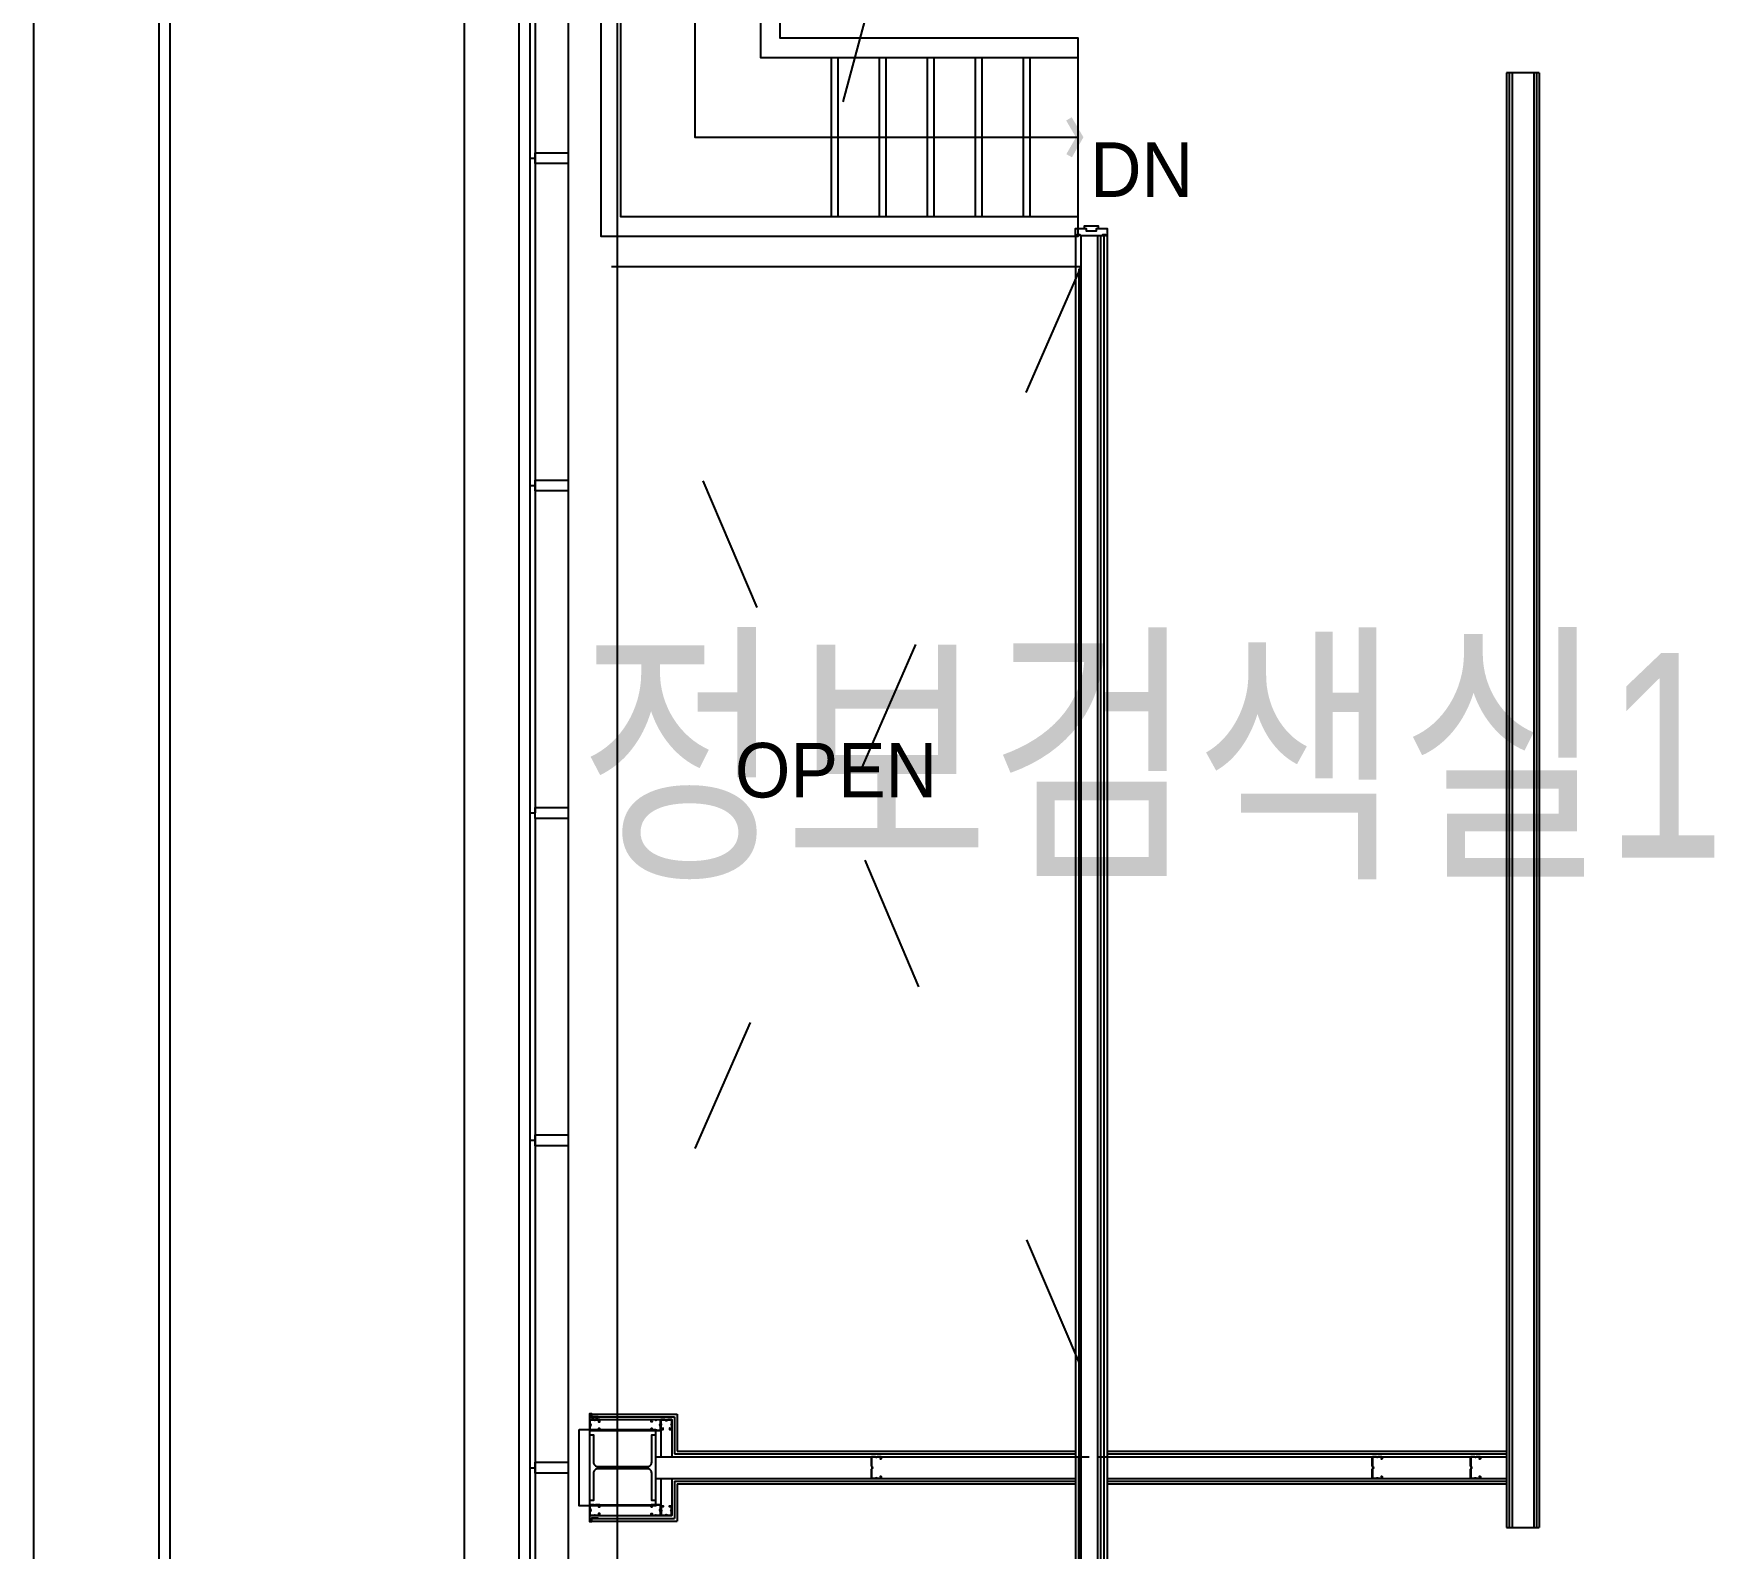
# Model space of a CAD drawing. Header units: metres. Extents: x 630750 to 860239, y 578133 to 726633.
# Drawn here: x 678930 to 686632, y 648240 to 655180 of the extents above; entities that cross this region are included whole.
import ezdxf
from ezdxf.enums import TextEntityAlignment as Align

# ---------------------------------------------------------------- set-up
doc = ezdxf.new("R2010")
doc.units = ezdxf.units.M
doc.header["$LTSCALE"] = 300
for name, pattern in [('HID1', [0.375, 0.25, -0.125]), ('HIDDEN', [2, 1, -1]), ('HIDDEN-1', [1.4, 0.35, -0.7, 0.35]), ('업무시설_xr-base$0$CONTINOUS', [0])]:
    doc.linetypes.add(name, pattern=pattern)
for name, color, linetype in [('A-CEN-1', 1, 'Continuous'), ('A-CON', 2, 'Continuous'), ('A-HAT-253', 253, 'Continuous'), ('A-TXT-S', 3, 'Continuous'), ('A-WAL-DW', 7, 'Continuous'), ('A-WIN', 4, 'Continuous'), ('A-WIN-GLASS', 4, 'Continuous'), ('KUK-DOOR-FRAME', 4, 'Continuous'), ('KUK-DRYWALL', 4, 'Continuous'), ('KUK-F-LEVEL', 4, 'Continuous'), ('KUK-FUR-FIX', 6, 'Continuous'), ("KUK-st'l pipe", 230, 'Continuous'), ('KUK-WALL-DRYWALL', 4, 'Continuous'), ('KUK-석고보드', 201, 'Continuous'), ('STEL', 3, 'Continuous')]:
    doc.layers.add(name, color=color, linetype=linetype)
doc.styles.add('돋움', font='')
doc.styles.get('돋움').set_extended_font_data('Dotum')

# ---------------------------------------------------------------- blocks, each defined once
blk = doc.blocks.new('A$C742B7414')
at = {"layer": 'KUK-F-LEVEL'}
blk.add_hatch(color=5, dxfattribs=at).paths.add_polyline_path([(2157.8, 13755.6), (2132, 13770.2), (2176.1, 13847.4), (2131.2, 13924.2), (2156.8, 13939.1), (2210.3, 13847.6)])
at = {"layer": 'KUK-F-LEVEL', "color": 6, "linetype": '업무시설_xr-base$0$CONTINOUS', "ltscale": 1000}
for p, q in [((1054.6, 14212.4), (1054.6, 13482.4)), ((1274.6, 14212.4), (1274.6, 13482.4)), ((1494.6, 14212.4), (1494.6, 13482.4)), ((1714.6, 14212.4), (1714.6, 13482.4)), ((1934.6, 14212.4), (1934.6, 13482.4)), ((2184.6, 14212.4), (2184.6, 13482.4))]:
    blk.add_line(p, q, dxfattribs=at)
at = {"layer": 'KUK-F-LEVEL', "color": 8, "linetype": 'HIDDEN', "ltscale": 300}
for p, q in [((1084.6, 14212.4), (1084.6, 13482.4)), ((1304.6, 14212.4), (1304.6, 13482.4)), ((1524.6, 14212.4), (1524.6, 13482.4)), ((1744.6, 14212.4), (1744.6, 13482.4)), ((1964.6, 14212.4), (1964.6, 13482.4))]:
    blk.add_line(p, q, dxfattribs=at)
at = {"layer": 'KUK-F-LEVEL', "color": 1, "elevation": 0.8}
blk.add_lwpolyline([(1596.3, 15778.9), (1367.1, 14979.5), (1524.1, 14916.5), (1176.4, 14916.5), (1333.4, 14853.5), (1107.2, 14009.2)], dxfattribs=at)
at = {"layer": 'KUK-F-LEVEL', "color": 6, "linetype": '업무시설_xr-base$0$CONTINOUS', "ltscale": 1000}
for points in [[(2184.6, 13482.4), (2184.6, 13392.4), (0, 13392.4), (0, 15342.1), (1471.1, 15342.2)], [(2184.6, 13482.4), (90, 13482.4), (90, 15252.1), (1445.3, 15252.2)], [(1244.6, 14522.3), (730, 14522.3), (730, 14212.4), (2184.6, 14212.4)], [(1220.5, 14432.3), (820, 14432.3), (820, 14302.4), (2184.6, 14302.4), (2184.6, 14212.4)]]:
    blk.add_lwpolyline(points, dxfattribs=at)
at = {"layer": 'KUK-F-LEVEL', "color": 5}
blk.add_lwpolyline([(1249.2, 14887.3), (430, 14887.3), (430, 13847.4), (2184.6, 13847.4)], dxfattribs=at)

msp = doc.modelspace()

# ---------------------------------------------------------------- linework, layer by layer
at = {"layer": 'A-CEN-1', "linetype": 'Continuous'}
for p, q in [((679504.4, 706258.8), (679504.4, 627125.8)), ((681604.4, 706258.8), (681604.4, 627125.8))]:
    msp.add_line(p, q, dxfattribs=at)
at = {"layer": 'A-CON', "elevation": 0}
msp.add_lwpolyline([(681429.4, 648785.2), (681779.4, 648785.2), (681779.4, 648435.2), (681429.4, 648435.2)], close=True, dxfattribs=at)
at = {"layer": 'A-HAT-253'}
for p, q in [((680904.4, 628164), (680904.4, 659660.2)), ((681154.4, 659410.2), (681154.4, 628349.4))]:
    msp.add_line(p, q, dxfattribs=at)
at = {"layer": 'A-WAL-DW', "color": 251, "linetype": 'HID1'}
msp.add_line((681779.4, 648660.2, 0), (684629.4, 648660.2, 0), dxfattribs=at)
at = {"layer": 'A-WIN', "color": 9}
for p, q in [((681380.3, 656109.9), (681380.3, 648634.9)), ((681380.3, 648584.9), (681380.3, 641134.9))]:
    msp.add_line(p, q, dxfattribs=at)
at = {"layer": 'A-WIN', "color": 7}
for points in [[(681204.3, 654609.9), (681228.3, 654609.9), (681228.3, 654634.9), (681380.3, 654634.9), (681380.3, 654584.9), (681228.3, 654584.9), (681228.3, 654609.9)], [(681204.3, 653109.9), (681228.3, 653109.9), (681228.3, 653134.9), (681380.3, 653134.9), (681380.3, 653084.9), (681228.3, 653084.9), (681228.3, 653109.9)], [(681204.3, 651609.9), (681228.3, 651609.9), (681228.3, 651634.9), (681380.3, 651634.9), (681380.3, 651584.9), (681228.3, 651584.9), (681228.3, 651609.9)], [(681204.3, 650109.9), (681228.3, 650109.9), (681228.3, 650134.9), (681380.3, 650134.9), (681380.3, 650084.9), (681228.3, 650084.9), (681228.3, 650109.9)], [(681204.3, 648609.9), (681228.3, 648609.9), (681228.3, 648634.9), (681380.3, 648634.9), (681380.3, 648584.9), (681228.3, 648584.9), (681228.3, 648609.9)]]:
    msp.add_lwpolyline(points, dxfattribs=at)
at = {"layer": 'A-WIN-GLASS', "color": 5}
for p, q in [((678930.4, 665494.7), (678930.4, 626700.1)), ((678930.4, 665494.7), (678930.4, 626700.1)), ((679554.4, 664653.3), (679554.4, 627162.9)), ((679554.4, 664653.3), (679554.4, 627162.9))]:
    msp.add_line(p, q, dxfattribs=at)
at = {"layer": 'A-WIN-GLASS'}
for p, q in [((681204.3, 656109.9), (681204.3, 651609.9)), ((681228.3, 656109.9), (681228.3, 651609.9)), ((681204.3, 651609.9), (681204.3, 642609.9)), ((681228.3, 651584.9), (681228.3, 647084.9))]:
    msp.add_line(p, q, dxfattribs=at)
at = {"layer": 'KUK-DOOR-FRAME', "extrusion": (-1.80681e-09, -2.22405e-18, 1), "elevation": 0}
msp.add_lwpolyline([(683755.4, 654275.5), (683755.4, 654285.5), (683745.4, 654285.5), (683745.4, 654300.5), (683808.4, 654300.5), (683808.4, 654285.5), (683798.4, 654285.5), (683798.4, 654275.5), (683755.4, 654275.5)], dxfattribs=at)
at = {"layer": 'KUK-DOOR-FRAME', "elevation": 0}
msp.add_lwpolyline([(683702.4, 654285.5), (683702.4, 654285.5), (683702.4, 654285.5), (683702.4, 654285.5), (683702.4, 654285.5), (683702.4, 654261.5), (683702.4, 654255.5), (683705.9, 654255.5), (683712.4, 654255.5), (683712.4, 654260.5), (683724.9, 654260.5), (683724.9, 654255.5), (683828.9, 654255.5), (683828.9, 654260.5), (683841.4, 654260.5), (683841.4, 654255.5), (683851.4, 654255.5), (683851.4, 654261.5), (683851.4, 654261.5), (683851.4, 654285.5), (683798.4, 654285.5), (683798.4, 654275.5), (683755.4, 654275.5), (683755.4, 654285.5), (683702.4, 654285.5)], dxfattribs=at)
at = {"layer": 'KUK-DRYWALL', "color": 8, "elevation": 0}
for points in [[(681523.3, 648820.2), (681524.3, 648820.2), (681524.3, 648830.2), (681504.3, 648830.2, -1), (681499.3, 648830.2), (681479.3, 648830.2), (681479.3, 648811.7, -0.589997), (681479.3, 648798.7), (681479.3, 648780.2), (681499.3, 648780.2, -1), (681504.3, 648780.2), (681524.3, 648780.2), (681524.3, 648790.2), (681519.3, 648790.2), (681519.3, 648789.2), (681523.3, 648789.2), (681523.3, 648781.2), (681505.2, 648781.2, 0.745356), (681498.5, 648781.2), (681480.3, 648781.2), (681480.3, 648798.2, 0.542783), (681480.3, 648812.3), (681480.3, 648829.2), (681498.5, 648829.2, 0.745356), (681505.2, 648829.2), (681523.3, 648829.2), (681523.3, 648821.2), (681519.3, 648821.2), (681519.3, 648820.2), (681524.3, 648820.2)], [(681760.3, 648820.2), (681759.3, 648820.2), (681759.3, 648830.2), (681779.3, 648830.2, 1), (681784.3, 648830.2), (681804.3, 648830.2), (681804.3, 648811.7, 0.589997), (681804.3, 648798.7), (681804.3, 648780.2), (681784.3, 648780.2, 1), (681779.3, 648780.2), (681759.3, 648780.2), (681759.3, 648790.2), (681764.3, 648790.2), (681764.3, 648789.2), (681760.3, 648789.2), (681760.3, 648781.2), (681778.5, 648781.2, -0.745356), (681785.2, 648781.2), (681803.3, 648781.2), (681803.3, 648798.2, -0.542783), (681803.3, 648812.3), (681803.3, 648829.2), (681785.2, 648829.2, -0.745356), (681778.5, 648829.2), (681760.3, 648829.2), (681760.3, 648821.2), (681764.3, 648821.2), (681764.3, 648820.2), (681759.3, 648820.2)], [(681844.3, 648786.4), (681844.3, 648785.4), (681854.3, 648785.4), (681854.3, 648805.4, -1), (681854.3, 648810.4), (681854.3, 648830.4), (681835.8, 648830.4, -0.589997), (681822.8, 648830.4), (681804.3, 648830.4), (681804.3, 648810.4, -1), (681804.3, 648805.4), (681804.3, 648785.4), (681814.3, 648785.4), (681814.3, 648790.4), (681813.3, 648790.4), (681813.3, 648786.4), (681805.3, 648786.4), (681805.3, 648804.6, 0.745356), (681805.3, 648811.3), (681805.3, 648829.4), (681822.3, 648829.4, 0.542783), (681836.4, 648829.4), (681853.3, 648829.4), (681853.3, 648811.3, 0.745356), (681853.3, 648804.6), (681853.3, 648786.4), (681845.3, 648786.4), (681845.3, 648790.4), (681844.3, 648790.4), (681844.3, 648785.4)], [(681523.3, 648430.2), (681524.3, 648430.2), (681524.3, 648440.2), (681504.3, 648440.2, -1), (681499.3, 648440.2), (681479.3, 648440.2), (681479.3, 648421.7, -0.589997), (681479.3, 648408.7), (681479.3, 648390.2), (681499.3, 648390.2, -1), (681504.3, 648390.2), (681524.3, 648390.2), (681524.3, 648400.2), (681519.3, 648400.2), (681519.3, 648399.2), (681523.3, 648399.2), (681523.3, 648391.2), (681505.2, 648391.2, 0.745356), (681498.5, 648391.2), (681480.3, 648391.2), (681480.3, 648408.2, 0.542783), (681480.3, 648422.3), (681480.3, 648439.2), (681498.5, 648439.2, 0.745356), (681505.2, 648439.2), (681523.3, 648439.2), (681523.3, 648431.2), (681519.3, 648431.2), (681519.3, 648430.2), (681524.3, 648430.2)], [(681760.3, 648430.2), (681759.3, 648430.2), (681759.3, 648440.2), (681779.3, 648440.2, 1), (681784.3, 648440.2), (681804.3, 648440.2), (681804.3, 648421.7, 0.589997), (681804.3, 648408.7), (681804.3, 648390.2), (681784.3, 648390.2, 1), (681779.3, 648390.2), (681759.3, 648390.2), (681759.3, 648400.2), (681764.3, 648400.2), (681764.3, 648399.2), (681760.3, 648399.2), (681760.3, 648391.2), (681778.5, 648391.2, -0.745356), (681785.2, 648391.2), (681803.3, 648391.2), (681803.3, 648408.2, -0.542783), (681803.3, 648422.3), (681803.3, 648439.2), (681785.2, 648439.2, -0.745356), (681778.5, 648439.2), (681760.3, 648439.2), (681760.3, 648431.2), (681764.3, 648431.2), (681764.3, 648430.2), (681759.3, 648430.2)], [(681844.3, 648434.2), (681844.3, 648435.2), (681854.3, 648435.2), (681854.3, 648415.2, 1), (681854.3, 648410.2), (681854.3, 648390.2), (681835.8, 648390.2, 0.589997), (681822.8, 648390.2), (681804.3, 648390.2), (681804.3, 648410.2, 1), (681804.3, 648415.2), (681804.3, 648435.2), (681814.3, 648435.2), (681814.3, 648430.2), (681813.3, 648430.2), (681813.3, 648434.2), (681805.3, 648434.2), (681805.3, 648416.1, -0.745356), (681805.3, 648409.4), (681805.3, 648391.2), (681822.3, 648391.2, -0.542783), (681836.4, 648391.2), (681853.3, 648391.2), (681853.3, 648409.4, -0.745356), (681853.3, 648416.1), (681853.3, 648434.2), (681845.3, 648434.2), (681845.3, 648430.2), (681844.3, 648430.2), (681844.3, 648435.2)]]:
    msp.add_lwpolyline(points, format="xyb", dxfattribs=at)
at = {"layer": 'KUK-DRYWALL', "color": 8, "extrusion": (0, 0, -1), "elevation": 0}
for points in [[(-682813.3, 648570.3), (-682814.3, 648570.3), (-682814.3, 648560.3), (-682794.3, 648560.3, -1), (-682789.3, 648560.3), (-682769.3, 648560.3), (-682769.3, 648603.8, -0.589997), (-682769.3, 648616.8), (-682769.3, 648660.3), (-682789.3, 648660.3, -1), (-682794.3, 648660.3), (-682814.3, 648660.3), (-682814.3, 648650.3), (-682809.3, 648650.3), (-682809.3, 648651.3), (-682813.3, 648651.3), (-682813.3, 648659.3), (-682795.2, 648659.3, 0.745356), (-682788.5, 648659.3), (-682770.3, 648659.3), (-682770.3, 648617.4, 0.542783), (-682770.3, 648603.3), (-682770.3, 648561.3), (-682788.5, 648561.3, 0.745356), (-682795.2, 648561.3), (-682813.3, 648561.3), (-682813.3, 648569.3), (-682809.3, 648569.3), (-682809.3, 648570.3), (-682814.3, 648570.3)], [(-685108.3, 648570.3), (-685109.3, 648570.3), (-685109.3, 648560.3), (-685089.3, 648560.3, -1), (-685084.3, 648560.3), (-685064.3, 648560.3), (-685064.3, 648603.8, -0.589997), (-685064.3, 648616.8), (-685064.3, 648660.3), (-685084.3, 648660.3, -1), (-685089.3, 648660.3), (-685109.3, 648660.3), (-685109.3, 648650.3), (-685104.3, 648650.3), (-685104.3, 648651.3), (-685108.3, 648651.3), (-685108.3, 648659.3), (-685090.2, 648659.3, 0.745356), (-685083.5, 648659.3), (-685065.3, 648659.3), (-685065.3, 648617.4, 0.542783), (-685065.3, 648603.3), (-685065.3, 648561.3), (-685083.5, 648561.3, 0.745356), (-685090.2, 648561.3), (-685108.3, 648561.3), (-685108.3, 648569.3), (-685104.3, 648569.3), (-685104.3, 648570.3), (-685109.3, 648570.3)], [(-685558.3, 648570.3), (-685559.3, 648570.3), (-685559.3, 648560.3), (-685539.3, 648560.3, -1), (-685534.3, 648560.3), (-685514.3, 648560.3), (-685514.3, 648603.8, -0.589997), (-685514.3, 648616.8), (-685514.3, 648660.3), (-685534.3, 648660.3, -1), (-685539.3, 648660.3), (-685559.3, 648660.3), (-685559.3, 648650.3), (-685554.3, 648650.3), (-685554.3, 648651.3), (-685558.3, 648651.3), (-685558.3, 648659.3), (-685540.2, 648659.3, 0.745356), (-685533.5, 648659.3), (-685515.3, 648659.3), (-685515.3, 648617.4, 0.542783), (-685515.3, 648603.3), (-685515.3, 648561.3), (-685533.5, 648561.3, 0.745356), (-685540.2, 648561.3), (-685558.3, 648561.3), (-685558.3, 648569.3), (-685554.3, 648569.3), (-685554.3, 648570.3), (-685559.3, 648570.3)]]:
    msp.add_lwpolyline(points, format="xyb", dxfattribs=at)
at = {"layer": 'KUK-F-LEVEL', "color": 8, "linetype": 'HIDDEN-1', "ltscale": 6}
for p, q in [((683729.4, 654112.7, 0), (681528.3, 649085.2, 0)), ((683729.4, 649075.2, 0), (681578.4, 654112.7, 0))]:
    msp.add_line(p, q, dxfattribs=at)
at = {"layer": 'KUK-F-LEVEL', "color": 7}
for p, q in [((683729.2, 654112.7, 0), (681578.4, 654112.7, 0.8)), ((683729.4, 648660.3, 0), (683729.4, 654112.7, 0)), ((683729.4, 648660.3, 0), (683729.4, 643107.8, 0))]:
    msp.add_line(p, q, dxfattribs=at)
at = {"layer": 'KUK-F-LEVEL', "color": 8, "linetype": '업무시설_xr-base$0$CONTINOUS'}
for p, q in [((683719.4, 654102.7), (683719.4, 648660.3, 0)), ((683729.4, 654112.7), (683729.4, 648660.3, 0)), ((683719.4, 643117.8, 0), (683719.4, 648660.3, 0)), ((683729.4, 643107.8, 0), (683729.4, 648660.3, 0))]:
    msp.add_line(p, q, dxfattribs=at)
at = {"layer": 'KUK-FUR-FIX', "color": 5}
msp.add_line((683729.4, 649075.2, 0), (683729.4, 648660.3, 0), dxfattribs=at)
at = {"layer": "KUK-st'l pipe", "elevation": 0}
msp.add_lwpolyline([(681517.7, 648377.7), (681517.7, 648379.3), (681486.1, 648379.3), (681486.1, 648364.8), (681479.3, 648364.8), (681479.3, 648855.6), (681486.1, 648855.6), (681486.1, 648841.1), (681517.7, 648841.1), (681517.7, 648842.7), (681487.7, 648842.7), (681487.7, 648857.2), (681477.7, 648857.2), (681477.7, 648363.2), (681487.7, 648363.2), (681487.7, 648377.7), (681517.7, 648377.7)], dxfattribs=at)
at = {"layer": 'KUK-WALL-DRYWALL', "linetype": '업무시설_xr-base$0$CONTINOUS'}
for p, q in [((685704.4, 655000.2, 0), (685704.4, 648335.3, 0)), ((685804.4, 655000.2, 0), (685804.4, 648335.3, 0)), ((681479.3, 648830.3, 0), (681854.3, 648830.3, 0)), ((681479.3, 648780.3, 0), (681804.3, 648780.3, 0)), ((681804.3, 648830.3, 0), (681804.3, 648660.3, 0)), ((681854.3, 648830.3, 0), (681854.3, 648660.3, 0)), ((681779.3, 648660.3, 0), (683704.4, 648660.3, 0)), ((683849.4, 648660.3, 0), (685679.4, 648660.3, 0)), ((681779.3, 648560.3, 0), (683704.4, 648560.3, 0)), ((681804.3, 648560.3, 0), (681804.3, 648390.3, 0)), ((681854.3, 648560.3, 0), (681854.3, 648390.3, 0)), ((683849.4, 648560.3, 0), (685679.4, 648560.3, 0)), ((681479.3, 648440.3, 0), (681804.3, 648440.3, 0)), ((681479.3, 648390.3, 0), (681854.3, 648390.3, 0))]:
    msp.add_line(p, q, dxfattribs=at)
at = {"layer": 'KUK-WALL-DRYWALL', "linetype": '업무시설_xr-base$0$CONTINOUS', "elevation": 0}
for points in [[(683729.4, 654255.5), (683729.4, 643239.9)], [(683804.4, 654255.5), (683804.4, 643239.9)]]:
    msp.add_lwpolyline(points, dxfattribs=at)
at = {"layer": 'KUK-석고보드', "ltscale": 10}
for p, q in [((685829.4, 655000.2, 0), (685679.4, 655000.2, 0)), ((681479.3, 648842.8, 0), (681866.8, 648842.8, 0)), ((681487.7, 648855.3, 0), (681879.3, 648855.3, 0)), ((681866.8, 648842.8, 0), (681866.8, 648672.8, 0)), ((681879.3, 648855.3, 0), (681879.3, 648685.3, 0)), ((681879.3, 648685.3, 0), (683704.4, 648685.3, 0)), ((683849.4, 648685.3, 0), (685679.4, 648685.3, 0)), ((681866.8, 648672.8, 0), (683704.4, 648672.8, 0)), ((683849.4, 648672.8, 0), (685679.4, 648672.8, 0)), ((681866.8, 648547.8, 0), (683704.4, 648547.8, 0)), ((681866.8, 648547.8, 0), (681866.8, 648377.8, 0)), ((681879.3, 648535.3, 0), (683704.4, 648535.3, 0)), ((681879.3, 648535.3, 0), (681879.3, 648365.3, 0)), ((683849.4, 648547.8, 0), (685679.4, 648547.8, 0)), ((683849.4, 648535.3, 0), (685679.4, 648535.3, 0)), ((681479.3, 648377.8, 0), (681866.8, 648377.8, 0)), ((681487.7, 648365.3, 0), (681879.3, 648365.3, 0)), ((685679.4, 648335.3, 0), (685829.4, 648335.3, 0))]:
    msp.add_line(p, q, dxfattribs=at)
at = {"layer": 'KUK-석고보드', "color": 117, "ltscale": 10}
for p, q in [((685679.4, 655000.2, 0), (685679.4, 648335.3, 0)), ((685691.9, 655000.2, 0), (685691.9, 648335.3, 0)), ((685816.9, 655000.2, 0), (685816.9, 648335.3, 0)), ((685829.4, 655000.2, 0), (685829.4, 648335.3, 0))]:
    msp.add_line(p, q, dxfattribs=at)
at = {"layer": 'KUK-석고보드', "ltscale": 10, "elevation": 0}
for points in [[(683704.4, 654255.5), (683704.4, 643239.9)], [(683819.4, 654255.5), (683819.4, 643239.9)], [(683834.4, 654255.5), (683834.4, 643239.9)], [(683849.4, 654255.5), (683849.4, 643239.9)]]:
    msp.add_lwpolyline(points, dxfattribs=at)
at = {"layer": 'STEL'}
msp.add_lwpolyline([(681496.1, 648634.8, 0.414214), (681515.3, 648615.6), (681743.3, 648615.6, 0.414214), (681762.5, 648634.8), (681762.5, 648760.2), (681779.3, 648760.2), (681779.3, 648460.2), (681762.5, 648460.2), (681762.5, 648585.6, 0.414214), (681743.3, 648604.8), (681515.3, 648604.8, 0.414214), (681496.1, 648585.6), (681496.1, 648460.2), (681479.3, 648460.2), (681479.3, 648760.2), (681496.1, 648760.2)], format="xyb", close=True, dxfattribs=at)

# ---------------------------------------------------------------- block references
at = {"layer": 'KUK-F-LEVEL', "color": 133, "linetype": 'ByBlock'}
msp.add_blockref('A$C742B7414', (681530.3, 640858.1, 0), dxfattribs=at)

# ---------------------------------------------------------------- texts
at = {"layer": 'A-TXT-S', "color": 3, "style": '돋움', "width": 0.8}
msp.add_text('정보검색실1', height=937.5, rotation=0.00001, dxfattribs=at).set_placement((681428.1, 651404.7, 0))
at = {"layer": 'KUK-F-LEVEL', "color": 3, "style": '돋움'}
msp.add_text('DN', height=250, rotation=360, dxfattribs=at).set_placement((684006.9, 654432.4, 0), align=Align.CENTER)
msp.add_text('OPEN', height=250, rotation=360, dxfattribs=at).set_placement((682143.5, 651680.7, 0))

doc.saveas('drawing.dxf')
